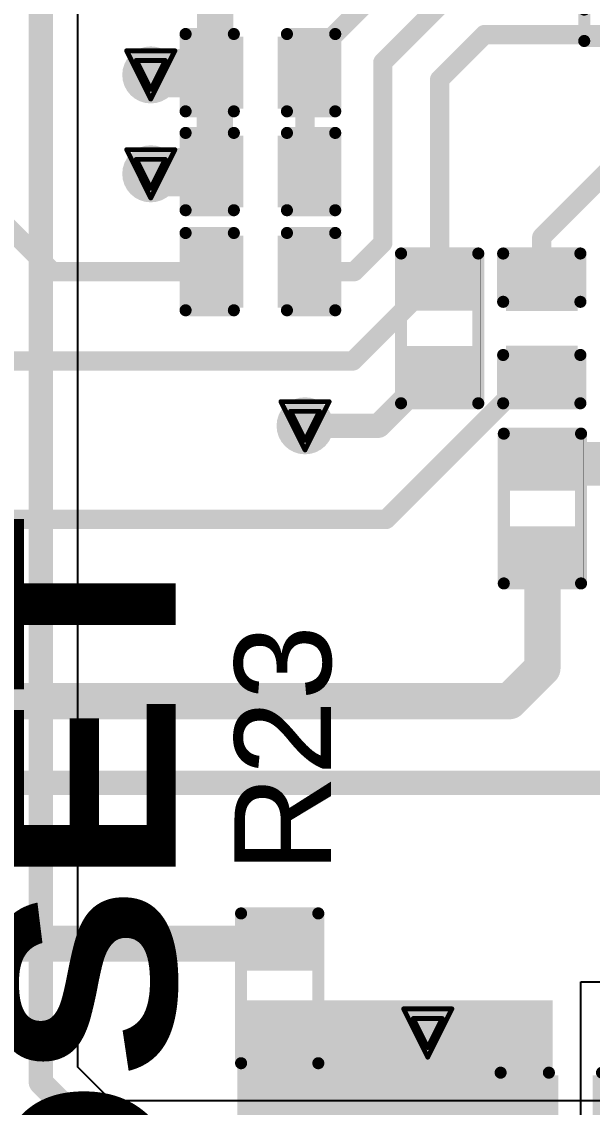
# Model space of a CAD drawing. Header units: inches. Extents: x -1 to 208, y -10 to 150.
# Drawn here: x 6.61 to 12.61, y 36.47 to 47.88 of the extents above; entities that cross this region are included whole.
import ezdxf

# ---------------------------------------------------------------- set-up
doc = ezdxf.new("R2010")
doc.units = ezdxf.units.IN
for name, color, linetype in [('Bottom Layer', 5, 'Continuous'), ('Drill Drawing', 1, 'Continuous'), ('Top Layer', 1, 'Continuous'), ('Top Overlay', 2, 'Continuous'), ('Top Paste', 8, 'Continuous'), ('Top Solder', 216, 'Continuous'), ('Via Holes', 16, 'Continuous')]:
    doc.layers.add(name, color=color, linetype=linetype)
doc.styles.add('Arial', font='', dxfattribs={"height": 0.2})
doc.styles.add('Arial Black_Bold', font='', dxfattribs={"height": 0.2})
doc.styles.get('Arial').set_extended_font_data('Arial')
doc.styles.get('Arial Black_Bold').set_extended_font_data('Arial Black', bold=True)

# ---------------------------------------------------------------- blocks, each defined once
blk = doc.blocks.new('QFN_28_EP_4_4__7')
at = {"layer": 'Top Layer'}
for points in [[(-1.24000006, 2.26550093), (-1.24000006, 1.60050099), (-1.45999962, 1.60050099), (-1.45999962, 2.26550093)], [(-0.79000096, 2.26550093), (-0.79000096, 1.60050099), (-1.01000052, 1.60050099), (-1.01000052, 2.26550093)], [(-0.33999932, 2.26550093), (-0.33999932, 1.60050099), (-0.55999888, 1.60050099), (-0.55999888, 2.26550093)], [(0.10999978, 2.26550093), (0.10999978, 1.60050099), (-0.10999978, 1.60050099), (-0.10999978, 2.26550093)], [(0.55999888, 2.26550093), (0.55999888, 1.60050099), (0.33999932, 1.60050099), (0.33999932, 2.26550093)], [(1.01000052, 2.26550093), (1.01000052, 1.60050099), (0.79000096, 1.60050099), (0.79000096, 2.26550093)], [(1.45999962, 2.26550093), (1.45999962, 1.60050099), (1.24000006, 1.60050099), (1.24000006, 2.26550093)], [(-2.26549839, 1.45999962), (-1.60049845, 1.45999962), (-1.60049845, 1.24000006), (-2.26549839, 1.24000006)], [(1.60050099, 1.45999962), (2.26550093, 1.45999962), (2.26550093, 1.24000006), (1.60050099, 1.24000006)], [(-1.20000014, -1.20000014), (-1.20000014, 1.20000014), (1.20000014, 1.20000014), (1.20000014, -1.20000014)], [(-2.26549839, 1.01000052), (-1.60049845, 1.01000052), (-1.60049845, 0.79000096), (-2.26549839, 0.79000096)], [(1.60050099, 1.01000052), (2.26550093, 1.01000052), (2.26550093, 0.79000096), (1.60050099, 0.79000096)], [(-2.26549839, 0.55999888), (-1.60049845, 0.55999888), (-1.60049845, 0.33999932), (-2.26549839, 0.33999932)], [(1.60050099, 0.55999888), (2.26550093, 0.55999888), (2.26550093, 0.33999932), (1.60050099, 0.33999932)], [(-2.26549839, 0.10999978), (-1.60049845, 0.10999978), (-1.60049845, -0.10999978), (-2.26549839, -0.10999978)], [(1.60050099, 0.10999978), (2.26550093, 0.10999978), (2.26550093, -0.10999978), (1.60050099, -0.10999978)], [(-2.26549839, -0.33999932), (-1.60049845, -0.33999932), (-1.60049845, -0.55999888), (-2.26549839, -0.55999888)], [(1.60050099, -0.33999932), (2.26550093, -0.33999932), (2.26550093, -0.55999888), (1.60050099, -0.55999888)], [(-2.26549839, -0.79000096), (-1.60049845, -0.79000096), (-1.60049845, -1.01000052), (-2.26549839, -1.01000052)], [(1.60050099, -0.79000096), (2.26550093, -0.79000096), (2.26550093, -1.01000052), (1.60050099, -1.01000052)], [(-2.26549839, -1.24000006), (-1.60049845, -1.24000006), (-1.60049845, -1.45999962), (-2.26549839, -1.45999962)], [(1.60050099, -1.24000006), (2.26550093, -1.24000006), (2.26550093, -1.45999962), (1.60050099, -1.45999962)], [(-1.45999962, -2.26550093), (-1.45999962, -1.60050099), (-1.24000006, -1.60050099), (-1.24000006, -2.26550093)], [(-1.01000052, -2.26550093), (-1.01000052, -1.60050099), (-0.79000096, -1.60050099), (-0.79000096, -2.26550093)], [(-0.55999888, -2.26550093), (-0.55999888, -1.60050099), (-0.33999932, -1.60050099), (-0.33999932, -2.26550093)], [(-0.10999978, -2.26550093), (-0.10999978, -1.60050099), (0.10999978, -1.60050099), (0.10999978, -2.26550093)], [(0.33999932, -2.26550093), (0.33999932, -1.60050099), (0.55999888, -1.60050099), (0.55999888, -2.26550093)], [(0.79000096, -2.26550093), (0.79000096, -1.60050099), (1.01000052, -1.60050099), (1.01000052, -2.26550093)], [(1.24000006, -2.26550093), (1.24000006, -1.60050099), (1.45999962, -1.60050099), (1.45999962, -2.26550093)]]:
    blk.add_hatch(color=1, dxfattribs=at).paths.add_polyline_path(points)
at = {"layer": 'Top Paste'}
for points in [[(-1.24000006, 2.26550093), (-1.24000006, 1.60050099), (-1.45999962, 1.60050099), (-1.45999962, 2.26550093)], [(-0.79000096, 2.26550093), (-0.79000096, 1.60050099), (-1.01000052, 1.60050099), (-1.01000052, 2.26550093)], [(-0.33999932, 2.26550093), (-0.33999932, 1.60050099), (-0.55999888, 1.60050099), (-0.55999888, 2.26550093)], [(0.10999978, 2.26550093), (0.10999978, 1.60050099), (-0.10999978, 1.60050099), (-0.10999978, 2.26550093)], [(0.55999888, 2.26550093), (0.55999888, 1.60050099), (0.33999932, 1.60050099), (0.33999932, 2.26550093)], [(1.01000052, 2.26550093), (1.01000052, 1.60050099), (0.79000096, 1.60050099), (0.79000096, 2.26550093)], [(1.45999962, 2.26550093), (1.45999962, 1.60050099), (1.24000006, 1.60050099), (1.24000006, 2.26550093)], [(-2.26549839, 1.45999962), (-1.60049845, 1.45999962), (-1.60049845, 1.24000006), (-2.26549839, 1.24000006)], [(1.60050099, 1.45999962), (2.26550093, 1.45999962), (2.26550093, 1.24000006), (1.60050099, 1.24000006)], [(-1.20000014, -1.20000014), (-1.20000014, 1.20000014), (1.20000014, 1.20000014), (1.20000014, -1.20000014)], [(-2.26549839, 1.01000052), (-1.60049845, 1.01000052), (-1.60049845, 0.79000096), (-2.26549839, 0.79000096)], [(1.60050099, 1.01000052), (2.26550093, 1.01000052), (2.26550093, 0.79000096), (1.60050099, 0.79000096)], [(-2.26549839, 0.55999888), (-1.60049845, 0.55999888), (-1.60049845, 0.33999932), (-2.26549839, 0.33999932)], [(1.60050099, 0.55999888), (2.26550093, 0.55999888), (2.26550093, 0.33999932), (1.60050099, 0.33999932)], [(-2.26549839, 0.10999978), (-1.60049845, 0.10999978), (-1.60049845, -0.10999978), (-2.26549839, -0.10999978)], [(1.60050099, 0.10999978), (2.26550093, 0.10999978), (2.26550093, -0.10999978), (1.60050099, -0.10999978)], [(-2.26549839, -0.33999932), (-1.60049845, -0.33999932), (-1.60049845, -0.55999888), (-2.26549839, -0.55999888)], [(1.60050099, -0.33999932), (2.26550093, -0.33999932), (2.26550093, -0.55999888), (1.60050099, -0.55999888)], [(-2.26549839, -0.79000096), (-1.60049845, -0.79000096), (-1.60049845, -1.01000052), (-2.26549839, -1.01000052)], [(1.60050099, -0.79000096), (2.26550093, -0.79000096), (2.26550093, -1.01000052), (1.60050099, -1.01000052)], [(-2.26549839, -1.24000006), (-1.60049845, -1.24000006), (-1.60049845, -1.45999962), (-2.26549839, -1.45999962)], [(1.60050099, -1.24000006), (2.26550093, -1.24000006), (2.26550093, -1.45999962), (1.60050099, -1.45999962)], [(-1.45999962, -2.26550093), (-1.45999962, -1.60050099), (-1.24000006, -1.60050099), (-1.24000006, -2.26550093)], [(-1.01000052, -2.26550093), (-1.01000052, -1.60050099), (-0.79000096, -1.60050099), (-0.79000096, -2.26550093)], [(-0.55999888, -2.26550093), (-0.55999888, -1.60050099), (-0.33999932, -1.60050099), (-0.33999932, -2.26550093)], [(-0.10999978, -2.26550093), (-0.10999978, -1.60050099), (0.10999978, -1.60050099), (0.10999978, -2.26550093)], [(0.33999932, -2.26550093), (0.33999932, -1.60050099), (0.55999888, -1.60050099), (0.55999888, -2.26550093)], [(0.79000096, -2.26550093), (0.79000096, -1.60050099), (1.01000052, -1.60050099), (1.01000052, -2.26550093)], [(1.24000006, -2.26550093), (1.24000006, -1.60050099), (1.45999962, -1.60050099), (1.45999962, -2.26550093)]]:
    blk.add_hatch(color=8, dxfattribs=at).paths.add_polyline_path(points)
at = {"layer": 'Top Solder'}
for points in [[(-1.13840006, 2.36710093), (-1.13840006, 1.49890099), (-1.56159962, 1.49890099), (-1.56159962, 2.36710093)], [(-0.68840096, 2.36710093), (-0.68840096, 1.49890099), (-1.11160052, 1.49890099), (-1.11160052, 2.36710093)], [(-0.23839932, 2.36710093), (-0.2383993199999999, 1.49890099), (-0.66159888, 1.49890099), (-0.66159888, 2.36710093)], [(0.2115997799999999, 2.36710093), (0.21159978, 1.49890099), (-0.2115997799999999, 1.49890099), (-0.21159978, 2.36710093)], [(0.66159888, 2.36710093), (0.66159888, 1.49890099), (0.23839932, 1.49890099), (0.2383993199999999, 2.36710093)], [(1.11160052, 2.36710093), (1.11160052, 1.49890099), (0.68840096, 1.49890099), (0.68840096, 2.36710093)], [(1.56159962, 2.36710093), (1.56159962, 1.49890099), (1.13840006, 1.49890099), (1.13840006, 2.36710093)], [(-2.36709839, 1.56159962), (-1.49889845, 1.56159962), (-1.49889845, 1.13840006), (-2.36709839, 1.13840006)], [(1.49890099, 1.56159962), (2.36710093, 1.56159962), (2.36710093, 1.13840006), (1.49890099, 1.13840006)], [(-1.30160014, -1.30160014), (-1.30160014, 1.30160014), (1.30160014, 1.30160014), (1.30160014, -1.30160014)], [(-2.36709839, 1.11160052), (-1.49889845, 1.11160052), (-1.49889845, 0.68840096), (-2.36709839, 0.68840096)], [(1.49890099, 1.11160052), (2.36710093, 1.11160052), (2.36710093, 0.68840096), (1.49890099, 0.68840096)], [(-2.36709839, 0.66159888), (-1.49889845, 0.66159888), (-1.49889845, 0.23839932), (-2.36709839, 0.23839932)], [(1.49890099, 0.66159888), (2.36710093, 0.66159888), (2.36710093, 0.23839932), (1.49890099, 0.23839932)], [(-2.36709839, 0.21159978), (-1.49889845, 0.21159978), (-1.49889845, -0.21159978), (-2.36709839, -0.21159978)], [(1.49890099, 0.21159978), (2.36710093, 0.21159978), (2.36710093, -0.21159978), (1.49890099, -0.21159978)], [(-2.36709839, -0.23839932), (-1.49889845, -0.23839932), (-1.49889845, -0.66159888), (-2.36709839, -0.66159888)], [(1.49890099, -0.23839932), (2.36710093, -0.23839932), (2.36710093, -0.66159888), (1.49890099, -0.66159888)], [(-2.36709839, -0.68840096), (-1.49889845, -0.68840096), (-1.49889845, -1.11160052), (-2.36709839, -1.11160052)], [(1.49890099, -0.68840096), (2.36710093, -0.68840096), (2.36710093, -1.11160052), (1.49890099, -1.11160052)], [(-2.36709839, -1.13840006), (-1.49889845, -1.13840006), (-1.49889845, -1.56159962), (-2.36709839, -1.56159962)], [(1.49890099, -1.13840006), (2.36710093, -1.13840006), (2.36710093, -1.56159962), (1.49890099, -1.56159962)], [(-1.56159962, -2.36710093), (-1.56159962, -1.49890099), (-1.13840006, -1.49890099), (-1.13840006, -2.36710093)], [(-1.11160052, -2.36710093), (-1.11160052, -1.49890099), (-0.68840096, -1.49890099), (-0.68840096, -2.36710093)], [(-0.66159888, -2.36710093), (-0.66159888, -1.49890099), (-0.2383993199999999, -1.49890099), (-0.23839932, -2.36710093)], [(-0.21159978, -2.36710093), (-0.2115997799999999, -1.49890099), (0.21159978, -1.49890099), (0.2115997799999999, -2.36710093)], [(0.2383993199999999, -2.36710093), (0.23839932, -1.49890099), (0.66159888, -1.49890099), (0.66159888, -2.36710093)], [(0.68840096, -2.36710093), (0.68840096, -1.49890099), (1.11160052, -1.49890099), (1.11160052, -2.36710093)], [(1.13840006, -2.36710093), (1.13840006, -1.49890099), (1.56159962, -1.49890099), (1.56159962, -2.36710093)]]:
    blk.add_hatch(color=216, dxfattribs=at).paths.add_polyline_path(points)
at = {"layer": 'Top Overlay', "const_width": 0.127}
for points in [[(-2.00000108, 2.00000108), (-2.00000108, 1.66980108)], [(-1.66980108, 2.00000108), (-2.00000108, 2.00000108)], [(2.00000108, 2.00000108), (1.66980108, 2.00000108)], [(2.00000108, 2.00000108), (2.00000108, 1.66980108)], [(-2.5146, 1.4478), (-2.5146, 1.2954)], [(-2.4384, 1.3716), (-2.5146, 1.4478)], [(-2.4384, 1.3716), (-2.5146, 1.2954)], [(-2.00000108, -1.66980108), (-2.00000108, -2.00000108)], [(2.00000108, -1.66980108), (2.00000108, -2.00000108)], [(-1.66980108, -2.00000108), (-2.00000108, -2.00000108)], [(2.00000108, -2.00000108), (1.66980108, -2.00000108)]]:
    blk.add_lwpolyline(points, dxfattribs=at)
at = {"layer": 'Top Overlay', "const_width": 0.0635}
for points in [[(-2.03175108, 2.00000108, 1), (-1.96825108, 2.00000108, 1)], [(-2.03175108, 2.00000108, 1), (-1.96825108, 2.00000108, 1)], [(-1.70155108, 2.00000108, 1), (-1.63805108, 2.00000108, 1)], [(1.63805108, 2.00000108, 1), (1.70155108, 2.00000108, 1)], [(1.96825108, 2.00000108, 1), (2.03175108, 2.00000108, 1)], [(1.96825108, 2.00000108, 1), (2.03175108, 2.00000108, 1)], [(-2.03175108, 1.66980108, 1), (-1.96825108, 1.66980108, 1)], [(1.96825108, 1.66980108, 1), (2.03175108, 1.66980108, 1)], [(-2.54635, 1.4478, 1), (-2.48285, 1.4478, 1)], [(-2.54635, 1.4478, 1), (-2.48285, 1.4478, 1)], [(-2.47015, 1.3716, 1), (-2.40665, 1.3716, 1)], [(-2.47015, 1.3716, 1), (-2.40665, 1.3716, 1)], [(-2.54635, 1.2954, 1), (-2.48285, 1.2954, 1)], [(-2.54635, 1.2954, 1), (-2.48285, 1.2954, 1)], [(-2.03175108, -1.66980108, 1), (-1.96825108, -1.66980108, 1)], [(1.96825108, -1.66980108, 1), (2.03175108, -1.66980108, 1)], [(-2.03175108, -2.00000108, 1), (-1.96825108, -2.00000108, 1)], [(-2.03175108, -2.00000108, 1), (-1.96825108, -2.00000108, 1)], [(-1.70155108, -2.00000108, 1), (-1.63805108, -2.00000108, 1)], [(1.63805108, -2.00000108, 1), (1.70155108, -2.00000108, 1)], [(1.96825108, -2.00000108, 1), (2.03175108, -2.00000108, 1)], [(1.96825108, -2.00000108, 1), (2.03175108, -2.00000108, 1)]]:
    blk.add_lwpolyline(points, format="xyb", close=True, dxfattribs=at)
blk = doc.blocks.new('R___0402_26')
at = {"layer": 'Top Layer'}
for points in [[(-0.6985, -0.3175), (-0.6985, 0.3175), (-0.2412999999999999, 0.3175), (-0.2413, -0.3175)], [(0.2412999999999999, -0.3175), (0.2413, 0.3175), (0.6985, 0.3175), (0.6985, -0.3175)]]:
    blk.add_hatch(color=1, dxfattribs=at).paths.add_polyline_path(points)
at = {"layer": 'Top Paste'}
for points in [[(-0.6985, -0.3175), (-0.6985, 0.3175), (-0.2412999999999999, 0.3175), (-0.2413, -0.3175)], [(0.2412999999999999, -0.3175), (0.2413, 0.3175), (0.6985, 0.3175), (0.6985, -0.3175)]]:
    blk.add_hatch(color=8, dxfattribs=at).paths.add_polyline_path(points)
at = {"layer": 'Top Solder'}
for points in [[(-0.75350116, -0.37250116), (-0.75350116, 0.37250116), (-0.1862988399999999, 0.37250116), (-0.18629884, -0.37250116)], [(0.1862988399999999, -0.37250116), (0.18629884, 0.37250116), (0.75350116, 0.37250116), (0.75350116, -0.37250116)]]:
    blk.add_hatch(color=216, dxfattribs=at).paths.add_polyline_path(points)
at = {"layer": 'Top Overlay'}
for points, const_width in [([(-0.7874, 0.4064), (0.7874, 0.4064)], 0.127), ([(-0.7874, 0.4064), (-0.7874, -0.4064)], 0.127), ([(0.7874, 0.4064), (0.7874, -0.4064)], 0.127), ([(-0.7874, -0.4064), (0.7874, -0.4064)], 0.127), ([(-0.8128, -0.4318), (0.8128, -0.4318)], 0.0032258)]:
    blk.add_lwpolyline(points, dxfattribs=dict(at, const_width=const_width))
for points, const_width in [([(-0.8191499999999999, 0.4064, 1), (-0.7556499999999999, 0.4064, 1)], 0.0635), ([(-0.8191499999999999, 0.4064, 1), (-0.7556499999999999, 0.4064, 1)], 0.0635), ([(0.7556499999999999, 0.4064, 1), (0.8191499999999999, 0.4064, 1)], 0.0635), ([(0.7556499999999999, 0.4064, 1), (0.8191499999999999, 0.4064, 1)], 0.0635), ([(-0.8191499999999999, -0.4064, 1), (-0.7556499999999999, -0.4064, 1)], 0.0635), ([(-0.8191499999999999, -0.4064, 1), (-0.7556499999999999, -0.4064, 1)], 0.0635), ([(-0.81360518, -0.4318, 1), (-0.8119948199999999, -0.4318, 1)], 0.0016129), ([(0.7556499999999999, -0.4064, 1), (0.8191499999999999, -0.4064, 1)], 0.0635), ([(0.7556499999999999, -0.4064, 1), (0.8191499999999999, -0.4064, 1)], 0.0635), ([(0.8119948199999999, -0.4318, 1), (0.81360518, -0.4318, 1)], 0.0016129)]:
    blk.add_lwpolyline(points, format="xyb", close=True, dxfattribs=dict(at, const_width=const_width))
blk = doc.blocks.new('R___0402_48')
at = {"layer": 'Top Layer'}
for points in [[(-0.6985, -0.3175), (-0.6985, 0.3175), (-0.2412999999999999, 0.3175), (-0.2413, -0.3175)], [(0.2412999999999999, -0.3175), (0.2413, 0.3175), (0.6985, 0.3175), (0.6985, -0.3175)]]:
    blk.add_hatch(color=1, dxfattribs=at).paths.add_polyline_path(points)
at = {"layer": 'Top Paste'}
for points in [[(-0.6985, -0.3175), (-0.6985, 0.3175), (-0.2412999999999999, 0.3175), (-0.2413, -0.3175)], [(0.2412999999999999, -0.3175), (0.2413, 0.3175), (0.6985, 0.3175), (0.6985, -0.3175)]]:
    blk.add_hatch(color=8, dxfattribs=at).paths.add_polyline_path(points)
at = {"layer": 'Top Solder'}
for points in [[(-0.75350116, -0.37250116), (-0.75350116, 0.37250116), (-0.1862988399999999, 0.37250116), (-0.18629884, -0.37250116)], [(0.1862988399999999, -0.37250116), (0.18629884, 0.37250116), (0.75350116, 0.37250116), (0.75350116, -0.37250116)]]:
    blk.add_hatch(color=216, dxfattribs=at).paths.add_polyline_path(points)
at = {"layer": 'Top Overlay'}
for points, const_width in [([(-0.7874, 0.4064), (-0.7874, -0.4064)], 0.127), ([(-0.7874, 0.4064), (0.7874, 0.4064)], 0.127), ([(0.7874, 0.4064), (0.7874, -0.4064)], 0.127), ([(-0.7874, -0.4064), (0.7874, -0.4064)], 0.127), ([(-0.8128, -0.4318), (0.8128, -0.4318)], 0.0032258)]:
    blk.add_lwpolyline(points, dxfattribs=dict(at, const_width=const_width))
for points, const_width in [([(-0.8191499999999999, 0.4064, 1), (-0.7556499999999999, 0.4064, 1)], 0.0635), ([(-0.8191499999999999, 0.4064, 1), (-0.7556499999999999, 0.4064, 1)], 0.0635), ([(0.7556499999999999, 0.4064, 1), (0.8191499999999999, 0.4064, 1)], 0.0635), ([(0.7556499999999999, 0.4064, 1), (0.8191499999999999, 0.4064, 1)], 0.0635), ([(-0.8191499999999999, -0.4064, 1), (-0.7556499999999999, -0.4064, 1)], 0.0635), ([(-0.8191499999999999, -0.4064, 1), (-0.7556499999999999, -0.4064, 1)], 0.0635), ([(-0.81360518, -0.4318, 1), (-0.8119948199999999, -0.4318, 1)], 0.0016129), ([(0.7556499999999999, -0.4064, 1), (0.8191499999999999, -0.4064, 1)], 0.0635), ([(0.7556499999999999, -0.4064, 1), (0.8191499999999999, -0.4064, 1)], 0.0635), ([(0.8119948199999999, -0.4318, 1), (0.81360518, -0.4318, 1)], 0.0016129)]:
    blk.add_lwpolyline(points, format="xyb", close=True, dxfattribs=dict(at, const_width=const_width))
blk = doc.blocks.new('R___0402_55')
at = {"layer": 'Top Layer'}
for points in [[(-0.6985, -0.3175), (-0.6985, 0.3174999999999999), (-0.2413000000000001, 0.3175), (-0.2412999999999999, -0.3174999999999999)], [(0.2413000000000001, -0.3175), (0.2412999999999999, 0.3174999999999999), (0.6985, 0.3175), (0.6985, -0.3174999999999999)]]:
    blk.add_hatch(color=1, dxfattribs=at).paths.add_polyline_path(points)
at = {"layer": 'Top Paste'}
for points in [[(-0.6985, -0.3175), (-0.6985, 0.3174999999999999), (-0.2413000000000001, 0.3175), (-0.2412999999999999, -0.3174999999999999)], [(0.2413000000000001, -0.3175), (0.2412999999999999, 0.3174999999999999), (0.6985, 0.3175), (0.6985, -0.3174999999999999)]]:
    blk.add_hatch(color=8, dxfattribs=at).paths.add_polyline_path(points)
at = {"layer": 'Top Solder'}
for points in [[(-0.75350116, -0.3725011600000001), (-0.75350116, 0.3725011599999999), (-0.18629884, 0.3725011600000001), (-0.1862988399999999, -0.3725011599999999)], [(0.18629884, -0.3725011600000001), (0.1862988399999999, 0.3725011599999999), (0.75350116, 0.3725011600000001), (0.75350116, -0.3725011599999999)]]:
    blk.add_hatch(color=216, dxfattribs=at).paths.add_polyline_path(points)
at = {"layer": 'Top Overlay'}
for points, const_width in [([(0.7874, 0.4064), (-0.7874, 0.4064)], 0.127), ([(-0.7874, -0.4064), (-0.7874, 0.4064)], 0.127), ([(0.7874, -0.4064), (0.7874, 0.4064)], 0.127), ([(0.7874, -0.4064), (-0.7874, -0.4064)], 0.127), ([(0.8128, -0.4318), (-0.8128, -0.4318)], 0.0032258)]:
    blk.add_lwpolyline(points, dxfattribs=dict(at, const_width=const_width))
for points, const_width in [([(-0.8191499999999999, 0.4064, 1), (-0.7556499999999999, 0.4064, 1)], 0.0635), ([(-0.8191499999999999, 0.4064, 1), (-0.7556499999999999, 0.4064, 1)], 0.0635), ([(0.7556499999999999, 0.4064, 1), (0.8191499999999999, 0.4064, 1)], 0.0635), ([(0.7556499999999999, 0.4064, 1), (0.8191499999999999, 0.4064, 1)], 0.0635), ([(-0.8191499999999999, -0.4064, 1), (-0.7556499999999999, -0.4064, 1)], 0.0635), ([(-0.8191499999999999, -0.4064, 1), (-0.7556499999999999, -0.4064, 1)], 0.0635), ([(-0.81360518, -0.4318, 1), (-0.8119948199999999, -0.4318, 1)], 0.0016129), ([(0.7556499999999999, -0.4064, 1), (0.8191499999999999, -0.4064, 1)], 0.0635), ([(0.7556499999999999, -0.4064, 1), (0.8191499999999999, -0.4064, 1)], 0.0635), ([(0.8119948199999999, -0.4318, 1), (0.81360518, -0.4318, 1)], 0.0016129)]:
    blk.add_lwpolyline(points, format="xyb", close=True, dxfattribs=dict(at, const_width=const_width))
blk = doc.blocks.new('C___0402_113')
at = {"layer": 'Top Layer'}
for points in [[(-0.6985, -0.3175), (-0.6985, 0.3175), (-0.2412999999999999, 0.3175), (-0.2413, -0.3175)], [(0.2412999999999999, -0.3175), (0.2413, 0.3175), (0.6985, 0.3175), (0.6985, -0.3175)]]:
    blk.add_hatch(color=1, dxfattribs=at).paths.add_polyline_path(points)
at = {"layer": 'Top Paste'}
for points in [[(-0.6985, -0.3175), (-0.6985, 0.3175), (-0.2412999999999999, 0.3175), (-0.2413, -0.3175)], [(0.2412999999999999, -0.3175), (0.2413, 0.3175), (0.6985, 0.3175), (0.6985, -0.3175)]]:
    blk.add_hatch(color=8, dxfattribs=at).paths.add_polyline_path(points)
at = {"layer": 'Top Solder'}
for points in [[(-0.7584998799999999, -0.37749988), (-0.7584998799999999, 0.37749988), (-0.18130012, 0.37749988), (-0.18130012, -0.37749988)], [(0.18130012, -0.37749988), (0.18130012, 0.37749988), (0.7584998799999999, 0.37749988), (0.7584998799999999, -0.37749988)]]:
    blk.add_hatch(color=216, dxfattribs=at).paths.add_polyline_path(points)
at = {"layer": 'Top Overlay', "const_width": 0.127}
for points in [[(-0.78740254, 0.40640254), (-0.2794, 0.40640254)], [(-0.78740254, 0.40640254), (-0.7874, -0.4064)], [(0.2794, 0.40640254), (0.78740254, 0.40640254)], [(0.7874, -0.4064), (0.78740254, 0.40640254)], [(-0.7874, -0.4064), (-0.2794, -0.4064)], [(0.2794, -0.4064), (0.7874, -0.4064)]]:
    blk.add_lwpolyline(points, dxfattribs=at)
at = {"layer": 'Top Overlay', "const_width": 0.0635}
for points in [[(-0.8191525399999998, 0.40640254, 1), (-0.75565254, 0.40640254, 1)], [(-0.8191525399999998, 0.40640254, 1), (-0.75565254, 0.40640254, 1)], [(-0.31115, 0.40640254, 1), (-0.24765, 0.40640254, 1)], [(0.24765, 0.40640254, 1), (0.31115, 0.40640254, 1)], [(0.75565254, 0.40640254, 1), (0.8191525399999998, 0.40640254, 1)], [(0.75565254, 0.40640254, 1), (0.8191525399999998, 0.40640254, 1)], [(-0.8191499999999999, -0.4064, 1), (-0.7556499999999999, -0.4064, 1)], [(-0.8191499999999999, -0.4064, 1), (-0.7556499999999999, -0.4064, 1)], [(-0.31115, -0.4064, 1), (-0.24765, -0.4064, 1)], [(0.24765, -0.4064, 1), (0.31115, -0.4064, 1)], [(0.7556499999999999, -0.4064, 1), (0.8191499999999999, -0.4064, 1)], [(0.7556499999999999, -0.4064, 1), (0.8191499999999999, -0.4064, 1)]]:
    blk.add_lwpolyline(points, format="xyb", close=True, dxfattribs=at)
blk = doc.blocks.new('C___0402_114')
at = {"layer": 'Top Layer'}
for points in [[(-0.6985, -0.3175), (-0.6985, 0.3175), (-0.2412999999999999, 0.3175), (-0.2413, -0.3175)], [(0.2412999999999999, -0.3175), (0.2413, 0.3175), (0.6985, 0.3175), (0.6985, -0.3175)]]:
    blk.add_hatch(color=1, dxfattribs=at).paths.add_polyline_path(points)
at = {"layer": 'Top Paste'}
for points in [[(-0.6985, -0.3175), (-0.6985, 0.3175), (-0.2412999999999999, 0.3175), (-0.2413, -0.3175)], [(0.2412999999999999, -0.3175), (0.2413, 0.3175), (0.6985, 0.3175), (0.6985, -0.3175)]]:
    blk.add_hatch(color=8, dxfattribs=at).paths.add_polyline_path(points)
at = {"layer": 'Top Solder'}
for points in [[(-0.7584998799999999, -0.37749988), (-0.7584998799999999, 0.37749988), (-0.18130012, 0.37749988), (-0.18130012, -0.37749988)], [(0.18130012, -0.37749988), (0.18130012, 0.37749988), (0.7584998799999999, 0.37749988), (0.7584998799999999, -0.37749988)]]:
    blk.add_hatch(color=216, dxfattribs=at).paths.add_polyline_path(points)
at = {"layer": 'Top Overlay', "const_width": 0.127}
for points in [[(-0.7874, 0.4064), (-0.2794, 0.4064)], [(-0.7874, -0.4064), (-0.7874, 0.4064)], [(0.2794, 0.4064), (0.7874, 0.4064)], [(0.7874, -0.4064), (0.7874, 0.4064)], [(-0.7874, -0.4064), (-0.2794, -0.4064)], [(0.2794, -0.4064), (0.7874, -0.4064)]]:
    blk.add_lwpolyline(points, dxfattribs=at)
at = {"layer": 'Top Overlay', "const_width": 0.0635}
for points in [[(-0.8191499999999999, 0.4064, 1), (-0.7556499999999999, 0.4064, 1)], [(-0.8191499999999999, 0.4064, 1), (-0.7556499999999999, 0.4064, 1)], [(-0.31115, 0.4064, 1), (-0.24765, 0.4064, 1)], [(0.24765, 0.4064, 1), (0.31115, 0.4064, 1)], [(0.7556499999999999, 0.4064, 1), (0.8191499999999999, 0.4064, 1)], [(0.7556499999999999, 0.4064, 1), (0.8191499999999999, 0.4064, 1)], [(-0.8191499999999999, -0.4064, 1), (-0.7556499999999999, -0.4064, 1)], [(-0.8191499999999999, -0.4064, 1), (-0.7556499999999999, -0.4064, 1)], [(-0.31115, -0.4064, 1), (-0.24765, -0.4064, 1)], [(0.24765, -0.4064, 1), (0.31115, -0.4064, 1)], [(0.7556499999999999, -0.4064, 1), (0.8191499999999999, -0.4064, 1)], [(0.7556499999999999, -0.4064, 1), (0.8191499999999999, -0.4064, 1)]]:
    blk.add_lwpolyline(points, format="xyb", close=True, dxfattribs=at)
blk = doc.blocks.new('C___0402_156')
at = {"layer": 'Top Layer'}
for points in [[(-0.6985, -0.3175), (-0.6985, 0.3175), (-0.2412999999999999, 0.3175), (-0.2413, -0.3175)], [(0.2412999999999999, -0.3175), (0.2413, 0.3175), (0.6985, 0.3175), (0.6985, -0.3175)]]:
    blk.add_hatch(color=1, dxfattribs=at).paths.add_polyline_path(points)
at = {"layer": 'Top Paste'}
for points in [[(-0.6985, -0.3175), (-0.6985, 0.3175), (-0.2412999999999999, 0.3175), (-0.2413, -0.3175)], [(0.2412999999999999, -0.3175), (0.2413, 0.3175), (0.6985, 0.3175), (0.6985, -0.3175)]]:
    blk.add_hatch(color=8, dxfattribs=at).paths.add_polyline_path(points)
at = {"layer": 'Top Solder'}
for points in [[(-0.7584998799999999, -0.37749988), (-0.7584998799999999, 0.37749988), (-0.18130012, 0.37749988), (-0.18130012, -0.37749988)], [(0.18130012, -0.37749988), (0.18130012, 0.37749988), (0.7584998799999999, 0.37749988), (0.7584998799999999, -0.37749988)]]:
    blk.add_hatch(color=216, dxfattribs=at).paths.add_polyline_path(points)
at = {"layer": 'Top Overlay', "const_width": 0.127}
for points in [[(-0.7874, 0.4064), (-0.2794, 0.4064)], [(-0.7874, -0.4064), (-0.7874, 0.4064)], [(0.2794, 0.4064), (0.7874, 0.4064)], [(0.7874, -0.4064), (0.7874, 0.4064)], [(-0.7874, -0.4064), (-0.2794, -0.4064)], [(0.2794, -0.4064), (0.7874, -0.4064)]]:
    blk.add_lwpolyline(points, dxfattribs=at)
at = {"layer": 'Top Overlay', "const_width": 0.0635}
for points in [[(-0.8191499999999999, 0.4064, 1), (-0.7556499999999999, 0.4064, 1)], [(-0.8191499999999999, 0.4064, 1), (-0.7556499999999999, 0.4064, 1)], [(-0.31115, 0.4064, 1), (-0.24765, 0.4064, 1)], [(0.24765, 0.4064, 1), (0.31115, 0.4064, 1)], [(0.7556499999999999, 0.4064, 1), (0.8191499999999999, 0.4064, 1)], [(0.7556499999999999, 0.4064, 1), (0.8191499999999999, 0.4064, 1)], [(-0.8191499999999999, -0.4064, 1), (-0.7556499999999999, -0.4064, 1)], [(-0.8191499999999999, -0.4064, 1), (-0.7556499999999999, -0.4064, 1)], [(-0.31115, -0.4064, 1), (-0.24765, -0.4064, 1)], [(0.24765, -0.4064, 1), (0.31115, -0.4064, 1)], [(0.7556499999999999, -0.4064, 1), (0.8191499999999999, -0.4064, 1)], [(0.7556499999999999, -0.4064, 1), (0.8191499999999999, -0.4064, 1)]]:
    blk.add_lwpolyline(points, format="xyb", close=True, dxfattribs=at)
blk = doc.blocks.new('C___0402_158')
at = {"layer": 'Top Layer'}
for points in [[(-0.6985, -0.3175), (-0.6985, 0.3175), (-0.2412999999999999, 0.3175), (-0.2413, -0.3175)], [(0.2412999999999999, -0.3175), (0.2413, 0.3175), (0.6985, 0.3175), (0.6985, -0.3175)]]:
    blk.add_hatch(color=1, dxfattribs=at).paths.add_polyline_path(points)
at = {"layer": 'Top Paste'}
for points in [[(-0.6985, -0.3175), (-0.6985, 0.3175), (-0.2412999999999999, 0.3175), (-0.2413, -0.3175)], [(0.2412999999999999, -0.3175), (0.2413, 0.3175), (0.6985, 0.3175), (0.6985, -0.3175)]]:
    blk.add_hatch(color=8, dxfattribs=at).paths.add_polyline_path(points)
at = {"layer": 'Top Solder'}
for points in [[(-0.7584998799999999, -0.37749988), (-0.7584998799999999, 0.37749988), (-0.18130012, 0.37749988), (-0.18130012, -0.37749988)], [(0.18130012, -0.37749988), (0.18130012, 0.37749988), (0.7584998799999999, 0.37749988), (0.7584998799999999, -0.37749988)]]:
    blk.add_hatch(color=216, dxfattribs=at).paths.add_polyline_path(points)
at = {"layer": 'Top Overlay', "const_width": 0.127}
for points in [[(-0.7874, 0.4064), (-0.2794, 0.4064)], [(-0.7874, 0.4064), (-0.7874, -0.4064)], [(0.2794, 0.4064), (0.7874, 0.4064)], [(0.7874, 0.4064), (0.7874, -0.4064)], [(-0.7874, -0.4064), (-0.2794, -0.4064)], [(0.2794, -0.4064), (0.7874, -0.4064)]]:
    blk.add_lwpolyline(points, dxfattribs=at)
at = {"layer": 'Top Overlay', "const_width": 0.0635}
for points in [[(-0.8191499999999999, 0.4064, 1), (-0.7556499999999999, 0.4064, 1)], [(-0.8191499999999999, 0.4064, 1), (-0.7556499999999999, 0.4064, 1)], [(-0.31115, 0.4064, 1), (-0.24765, 0.4064, 1)], [(0.24765, 0.4064, 1), (0.31115, 0.4064, 1)], [(0.7556499999999999, 0.4064, 1), (0.8191499999999999, 0.4064, 1)], [(0.7556499999999999, 0.4064, 1), (0.8191499999999999, 0.4064, 1)], [(-0.8191499999999999, -0.4064, 1), (-0.7556499999999999, -0.4064, 1)], [(-0.8191499999999999, -0.4064, 1), (-0.7556499999999999, -0.4064, 1)], [(-0.31115, -0.4064, 1), (-0.24765, -0.4064, 1)], [(0.24765, -0.4064, 1), (0.31115, -0.4064, 1)], [(0.7556499999999999, -0.4064, 1), (0.8191499999999999, -0.4064, 1)], [(0.7556499999999999, -0.4064, 1), (0.8191499999999999, -0.4064, 1)]]:
    blk.add_lwpolyline(points, format="xyb", close=True, dxfattribs=at)
blk = doc.blocks.new('C___0402_162')
at = {"layer": 'Top Layer'}
for points in [[(-0.6985, -0.3175), (-0.6985, 0.3175), (-0.2412999999999999, 0.3175), (-0.2413, -0.3175)], [(0.2412999999999999, -0.3175), (0.2413, 0.3175), (0.6985, 0.3175), (0.6985, -0.3175)]]:
    blk.add_hatch(color=1, dxfattribs=at).paths.add_polyline_path(points)
at = {"layer": 'Top Paste'}
for points in [[(-0.6985, -0.3175), (-0.6985, 0.3175), (-0.2412999999999999, 0.3175), (-0.2413, -0.3175)], [(0.2412999999999999, -0.3175), (0.2413, 0.3175), (0.6985, 0.3175), (0.6985, -0.3175)]]:
    blk.add_hatch(color=8, dxfattribs=at).paths.add_polyline_path(points)
at = {"layer": 'Top Solder'}
for points in [[(-0.7584998799999999, -0.37749988), (-0.7584998799999999, 0.37749988), (-0.18130012, 0.37749988), (-0.18130012, -0.37749988)], [(0.18130012, -0.37749988), (0.18130012, 0.37749988), (0.7584998799999999, 0.37749988), (0.7584998799999999, -0.37749988)]]:
    blk.add_hatch(color=216, dxfattribs=at).paths.add_polyline_path(points)
at = {"layer": 'Top Overlay', "const_width": 0.127}
for points in [[(-0.2794, 0.4064), (-0.7874, 0.4064)], [(-0.7874, 0.4064), (-0.7874, -0.4064)], [(0.7874, 0.4064), (0.2794, 0.4064)], [(0.7874, 0.4064), (0.7874, -0.4064)], [(-0.2794, -0.4064), (-0.7874, -0.4064)], [(0.7874, -0.4064), (0.2794, -0.4064)]]:
    blk.add_lwpolyline(points, dxfattribs=at)
at = {"layer": 'Top Overlay', "const_width": 0.0635}
for points in [[(-0.8191499999999999, 0.4064, 1), (-0.7556499999999999, 0.4064, 1)], [(-0.8191499999999999, 0.4064, 1), (-0.7556499999999999, 0.4064, 1)], [(-0.31115, 0.4064, 1), (-0.24765, 0.4064, 1)], [(0.24765, 0.4064, 1), (0.31115, 0.4064, 1)], [(0.7556499999999999, 0.4064, 1), (0.8191499999999999, 0.4064, 1)], [(0.7556499999999999, 0.4064, 1), (0.8191499999999999, 0.4064, 1)], [(-0.8191499999999999, -0.4064, 1), (-0.7556499999999999, -0.4064, 1)], [(-0.8191499999999999, -0.4064, 1), (-0.7556499999999999, -0.4064, 1)], [(-0.31115, -0.4064, 1), (-0.24765, -0.4064, 1)], [(0.24765, -0.4064, 1), (0.31115, -0.4064, 1)], [(0.7556499999999999, -0.4064, 1), (0.8191499999999999, -0.4064, 1)], [(0.7556499999999999, -0.4064, 1), (0.8191499999999999, -0.4064, 1)]]:
    blk.add_lwpolyline(points, format="xyb", close=True, dxfattribs=at)

msp = doc.modelspace()

# ---------------------------------------------------------------- hatches: boundary and pattern name
at = {"layer": 'Bottom Layer'}
h = msp.add_hatch(color=5, dxfattribs=at)
edge = h.paths.add_edge_path()
edge.add_arc((7.964665299999999, 47.32040319999999), 0.2999994, 0, 360)
h = msp.add_hatch(color=5, dxfattribs=at)
edge = h.paths.add_edge_path()
edge.add_arc((7.964665299999999, 46.28066436), 0.2999994, 0, 360)
h = msp.add_hatch(color=5, dxfattribs=at)
edge = h.paths.add_edge_path()
edge.add_arc((9.5885, 43.63132244), 0.2999994, 0, 360)
h = msp.add_hatch(color=5, dxfattribs=at)
edge = h.paths.add_edge_path()
edge.add_arc((10.8799249, 37.2474236), 0.2999994, 0, 360)
at = {"layer": 'Top Layer'}
h = msp.add_hatch(color=1, dxfattribs=at)
edge = h.paths.add_edge_path()
edge.add_arc((7.964665299999999, 47.32040319999999), 0.2999994, 0, 360)
h = msp.add_hatch(color=1, dxfattribs=at)
edge = h.paths.add_edge_path()
edge.add_arc((7.964665299999999, 46.28066436), 0.2999994, 0, 360)
h = msp.add_hatch(color=1, dxfattribs=at)
edge = h.paths.add_edge_path()
edge.add_arc((9.5885, 43.63132244), 0.2999994, 0, 360)
for points in [[(12.08664588, 43.00270545999999), (13.54288884, 43.00270545999999), (13.54288884, 43.45990545999999), (12.08664588, 43.45990545999999)], [(8.87714252, 37.59199745999999), (8.87714252, 33.93555569999999), (12.19280264, 33.93555569999999), (12.19280264, 37.59199745999999)], [(8.87713744, 34.330259), (9.779, 34.330259), (9.779, 37.4760236), (8.87713744, 37.4760236)]]:
    msp.add_hatch(color=1, dxfattribs=at).paths.add_polyline_path(points)
h = msp.add_hatch(color=1, dxfattribs=at)
edge = h.paths.add_edge_path()
edge.add_arc((10.8799249, 37.2474236), 0.2999994, 0, 360)
at = {"layer": 'Via Holes'}
h = msp.add_hatch(color=7, dxfattribs=at)
edge = h.paths.add_edge_path()
edge.add_arc((7.964665299999999, 47.32040319999999), 0.1499997, 0, 360)
h = msp.add_hatch(color=7, dxfattribs=at)
edge = h.paths.add_edge_path()
edge.add_arc((7.964665299999999, 46.28066436), 0.1499997, 0, 360)
h = msp.add_hatch(color=7, dxfattribs=at)
edge = h.paths.add_edge_path()
edge.add_arc((9.5885, 43.63132244), 0.1499997, 0, 360)
h = msp.add_hatch(color=7, dxfattribs=at)
edge = h.paths.add_edge_path()
edge.add_arc((10.8799249, 37.2474236), 0.1499997, 0, 360)

# ---------------------------------------------------------------- linework, layer by layer
at = {"layer": 'Bottom Layer'}
for p, q in [((7.19566506, 36.88893054), (7.19566506, 56.41166264)), ((7.551930539999999, 36.53266505999999), (7.19566506, 36.88893054)), ((14.9719919, 36.53266505999999), (7.551930539999999, 36.53266505999999))]:
    msp.add_line(p, q, dxfattribs=at)
at = {"layer": 'Bottom Layer', "const_width": 0.254}
for points in [[(6.8072, 36.72802408), (6.8072, 57.0590807)], [(6.8072, 36.72802408), (7.391024079999999, 36.1442)]]:
    msp.add_lwpolyline(points, dxfattribs=at)
at = {"layer": 'Bottom Layer', "const_width": 0.127}
msp.add_lwpolyline([(6.7437, 36.72802408, 1), (6.8707, 36.72802408, 1)], format="xyb", close=True, dxfattribs=at)
msp.add_lwpolyline([(6.7437, 36.72802408, 1), (6.8707, 36.72802408, 1)], format="xyb", close=True, dxfattribs=at)
at = {"layer": 'Drill Drawing', "const_width": 0.0508}
for points in [[(7.7106653, 47.5744032), (8.2186653, 47.5744032)], [(7.7106653, 47.5744032), (7.964665299999999, 47.0664032)], [(7.964665299999999, 47.0664032), (8.2186653, 47.5744032)], [(7.812265299999999, 47.47280319999999), (8.1170653, 47.47280319999999)], [(7.812265299999999, 47.47280319999999), (7.964665299999999, 47.16800319999999)], [(7.964665299999999, 47.16800319999999), (8.1170653, 47.47280319999999)], [(7.7106653, 46.53466436), (8.2186653, 46.53466436)], [(7.7106653, 46.53466436), (7.964665299999999, 46.02666436)], [(7.812265299999999, 46.43306436), (8.1170653, 46.43306436)], [(7.812265299999999, 46.43306436), (7.964665299999999, 46.12826436)], [(7.964665299999999, 46.02666436), (8.2186653, 46.53466436)], [(7.964665299999999, 46.12826436), (8.1170653, 46.43306436)], [(9.334499999999998, 43.88532244), (9.8425, 43.88532244)], [(9.334499999999998, 43.88532244), (9.5885, 43.37732244)], [(9.5885, 43.37732244), (9.8425, 43.88532244)], [(9.4361, 43.78372244), (9.7409, 43.78372244)], [(9.4361, 43.78372244), (9.5885, 43.47892244)], [(9.5885, 43.47892244), (9.7409, 43.78372244)], [(10.6259249, 37.5014236), (11.1339249, 37.5014236)], [(10.6259249, 37.5014236), (10.8799249, 36.9934236)], [(10.8799249, 36.9934236), (11.1339249, 37.5014236)], [(10.7275249, 37.3998236), (11.0323249, 37.3998236)], [(10.7275249, 37.3998236), (10.8799249, 37.0950236)], [(10.8799249, 37.0950236), (11.0323249, 37.3998236)]]:
    msp.add_lwpolyline(points, dxfattribs=at)
at = {"layer": 'Drill Drawing', "const_width": 0.0254}
for points in [[(7.697965299999999, 47.5744032, 1), (7.723365299999999, 47.5744032, 1)], [(7.697965299999999, 47.5744032, 1), (7.723365299999999, 47.5744032, 1)], [(8.205965299999999, 47.5744032, 1), (8.2313653, 47.5744032, 1)], [(8.205965299999999, 47.5744032, 1), (8.2313653, 47.5744032, 1)], [(7.799565299999999, 47.47280319999999, 1), (7.8249653, 47.47280319999999, 1)], [(7.799565299999999, 47.47280319999999, 1), (7.8249653, 47.47280319999999, 1)], [(8.1043653, 47.47280319999999, 1), (8.129765299999999, 47.47280319999999, 1)], [(8.1043653, 47.47280319999999, 1), (8.129765299999999, 47.47280319999999, 1)], [(7.951965299999999, 47.16800319999999, 1), (7.9773653, 47.16800319999999, 1)], [(7.951965299999999, 47.16800319999999, 1), (7.9773653, 47.16800319999999, 1)], [(7.951965299999999, 47.0664032, 1), (7.9773653, 47.0664032, 1)], [(7.951965299999999, 47.0664032, 1), (7.9773653, 47.0664032, 1)], [(7.697965299999999, 46.53466436, 1), (7.723365299999999, 46.53466436, 1)], [(7.697965299999999, 46.53466436, 1), (7.723365299999999, 46.53466436, 1)], [(7.799565299999999, 46.43306436, 1), (7.8249653, 46.43306436, 1)], [(7.799565299999999, 46.43306436, 1), (7.8249653, 46.43306436, 1)], [(8.1043653, 46.43306436, 1), (8.129765299999999, 46.43306436, 1)], [(8.1043653, 46.43306436, 1), (8.129765299999999, 46.43306436, 1)], [(8.205965299999999, 46.53466436, 1), (8.2313653, 46.53466436, 1)], [(8.205965299999999, 46.53466436, 1), (8.2313653, 46.53466436, 1)], [(7.951965299999999, 46.12826436, 1), (7.9773653, 46.12826436, 1)], [(7.951965299999999, 46.12826436, 1), (7.9773653, 46.12826436, 1)], [(7.951965299999999, 46.02666436, 1), (7.9773653, 46.02666436, 1)], [(7.951965299999999, 46.02666436, 1), (7.9773653, 46.02666436, 1)], [(9.3218, 43.88532244, 1), (9.347199999999999, 43.88532244, 1)], [(9.3218, 43.88532244, 1), (9.347199999999999, 43.88532244, 1)], [(9.8298, 43.88532244, 1), (9.8552, 43.88532244, 1)], [(9.8298, 43.88532244, 1), (9.8552, 43.88532244, 1)], [(9.423399999999999, 43.78372244, 1), (9.448799999999999, 43.78372244, 1)], [(9.423399999999999, 43.78372244, 1), (9.448799999999999, 43.78372244, 1)], [(9.7282, 43.78372244, 1), (9.7536, 43.78372244, 1)], [(9.7282, 43.78372244, 1), (9.7536, 43.78372244, 1)], [(9.5758, 43.47892244, 1), (9.6012, 43.47892244, 1)], [(9.5758, 43.47892244, 1), (9.6012, 43.47892244, 1)], [(9.5758, 43.37732244, 1), (9.6012, 43.37732244, 1)], [(9.5758, 43.37732244, 1), (9.6012, 43.37732244, 1)], [(10.6132249, 37.5014236, 1), (10.6386249, 37.5014236, 1)], [(10.6132249, 37.5014236, 1), (10.6386249, 37.5014236, 1)], [(11.1212249, 37.5014236, 1), (11.1466249, 37.5014236, 1)], [(11.1212249, 37.5014236, 1), (11.1466249, 37.5014236, 1)], [(10.7148249, 37.3998236, 1), (10.7402249, 37.3998236, 1)], [(10.7148249, 37.3998236, 1), (10.7402249, 37.3998236, 1)], [(11.0196249, 37.3998236, 1), (11.0450249, 37.3998236, 1)], [(11.0196249, 37.3998236, 1), (11.0450249, 37.3998236, 1)], [(10.8672249, 37.0950236, 1), (10.8926249, 37.0950236, 1)], [(10.8672249, 37.0950236, 1), (10.8926249, 37.0950236, 1)], [(10.8672249, 36.9934236, 1), (10.8926249, 36.9934236, 1)], [(10.8672249, 36.9934236, 1), (10.8926249, 36.9934236, 1)]]:
    msp.add_lwpolyline(points, format="xyb", close=True, dxfattribs=at)
at = {"layer": 'Top Layer'}
for p, q in [((12.48915714, 33.90941402), (12.48915714, 37.78656908)), ((12.48915714, 37.78656908), (16.51347472, 37.78656908))]:
    msp.add_line(p, q, dxfattribs=at)
for points, const_width in [([(9.5885, 47.43283884), (10.9328458, 48.77718463999999)], 0.2032), ([(8.64259384, 47.34393884), (8.64259384, 48.38049252)], 0.3809999999999999), ([(10.40706834, 47.45181264), (11.28244124, 48.32718554)], 0.2032), ([(11.0051088, 47.27274518), (11.47654804, 47.74418442)], 0.2032), ([(11.47654804, 47.74418442), (13.1764532, 47.74418442)], 0.2032), ([(8.51591642, 47.3380054), (8.5186647, 47.34075368)], 0.508), ([(8.5186647, 47.34075368), (8.59471484, 47.34075368)], 0.508), ([(7.964665299999999, 47.32040319999999), (7.9822675, 47.3380054)], 0.508), ([(7.9822675, 47.3380054), (8.51591642, 47.3380054)], 0.508), ([(8.63839014, 46.31450986), (8.63839014, 47.33362898)], 0.3809999999999999), ([(9.5885, 47.19153884), (9.5885, 47.43283884)], 0.2032), ([(10.40706834, 45.55400084), (10.40706834, 47.45181264)], 0.2032), ([(9.5885, 47.19153884), (9.5885, 47.34393884)], 0.2032), ([(11.0051088, 45.25249522), (11.0051088, 47.27274518)], 0.2032), ([(9.5885, 46.30419999999999), (9.5885, 47.19153884)], 0.2032), ([(12.07970914, 45.61424964), (13.6264523, 47.1609928)], 0.2032), ([(7.964665299999999, 46.28066436), (7.9822675, 46.29826655999999)], 0.508), ([(7.9822675, 46.29826655999999), (8.59196656, 46.29826655999999)], 0.508), ([(8.59196656, 46.29826655999999), (8.59471484, 46.30101484)], 0.508), ([(6.20376204, 45.97958546), (6.931096119999999, 45.25225138)], 0.2032), ([(10.10531888, 45.25225138), (10.40706834, 45.55400084)], 0.2032), ([(12.07970914, 45.12525137999999), (12.07970914, 45.61424964)], 0.2032), ([(6.931096119999999, 45.25225138), (8.6487, 45.25225138)], 0.2032), ([(9.5885, 45.25225138), (10.10531888, 45.25225138)], 0.2032), ([(10.8781088, 45.12549522), (11.0051088, 45.25249522)], 0.2032), ([(10.8058458, 45.12549522), (10.8781088, 45.12549522)], 0.2032), ([(10.8781088, 44.99849522), (11.0051088, 45.12549522)], 0.2032), ([(10.09209564, 44.31334546), (10.7772454, 44.99849522)], 0.2032), ([(10.7772454, 44.99849522), (10.8781088, 44.99849522)], 0.2032), ([(4.42759846, 44.31334546), (10.09209564, 44.31334546)], 0.2032), ([(10.36183602, 43.63132244), (10.9162088, 44.18569522)], 0.254), ([(10.9162088, 44.18569522), (11.0051088, 44.18569522)], 0.254), ([(11.95270914, 44.05845138), (12.07970914, 44.18545138)], 0.2032), ([(10.44076652, 42.64710545999999), (11.85211244, 44.05845138)], 0.2032), ([(11.85211244, 44.05845138), (11.95270914, 44.05845138)], 0.2032), ([(9.5885, 43.63132244), (10.36183602, 43.63132244)], 0.254), ([(4.419599999999999, 42.64710545999999), (10.44076652, 42.64710545999999)], 0.2032), ([(12.08664588, 41.08269914), (12.08664588, 42.29150546)], 0.3809999999999999), ([(11.74023306, 40.73628632), (12.08664588, 41.08269914)], 0.3809999999999999), ([(2.15186006, 40.73628632), (11.74023306, 40.73628632)], 0.3809999999999999), ([(6.1214, 39.878), (20.98635884, 39.878)], 0.254), ([(3.5306, 38.1871728), (9.32158664, 38.1871728)], 0.3809999999999999), ([(9.32158664, 38.1871728), (9.321637439999998, 38.1872236)], 0.3048), ([(9.32158664, 38.1871728), (9.321637439999998, 38.1871728)], 0.3048)]:
    msp.add_lwpolyline(points, dxfattribs=dict(at, const_width=const_width))
for points, const_width in [([(11.42574804, 47.74418442, 1), (11.52734804, 47.74418442, 1)], 0.1016), ([(11.42574804, 47.74418442, 1), (11.52734804, 47.74418442, 1)], 0.1016), ([(8.3916647, 47.34075368, 1), (8.6456647, 47.34075368, 1)], 0.254), ([(8.3916647, 47.34075368, 1), (8.6456647, 47.34075368, 1)], 0.254), ([(8.46771484, 47.34075368, 1), (8.721714839999999, 47.34075368, 1)], 0.254), ([(7.837665299999999, 47.32040319999999, 1), (8.091665299999999, 47.32040319999999, 1)], 0.254), ([(7.855267499999999, 47.3380054, 1), (8.1092675, 47.3380054, 1)], 0.254), ([(7.855267499999999, 47.3380054, 1), (8.1092675, 47.3380054, 1)], 0.254), ([(8.38891642, 47.3380054, 1), (8.64291642, 47.3380054, 1)], 0.254), ([(8.38891642, 47.3380054, 1), (8.64291642, 47.3380054, 1)], 0.254), ([(8.543140139999998, 47.33362898, 1), (8.733640139999999, 47.33362898, 1)], 0.1905), ([(8.54734384, 47.34393884, 1), (8.73784384, 47.34393884, 1)], 0.1905), ([(9.5377, 47.43283884, 1), (9.6393, 47.43283884, 1)], 0.1016), ([(9.5377, 47.43283884, 1), (9.6393, 47.43283884, 1)], 0.1016), ([(10.35626834, 47.45181264, 1), (10.45786834, 47.45181264, 1)], 0.1016), ([(10.35626834, 47.45181264, 1), (10.45786834, 47.45181264, 1)], 0.1016), ([(9.5377, 47.34393884, 1), (9.6393, 47.34393884, 1)], 0.1016), ([(10.9543088, 47.27274518, 1), (11.0559088, 47.27274518, 1)], 0.1016), ([(10.9543088, 47.27274518, 1), (11.0559088, 47.27274518, 1)], 0.1016), ([(9.5377, 47.19153884, 1), (9.6393, 47.19153884, 1)], 0.1016), ([(9.5377, 47.19153884, 1), (9.6393, 47.19153884, 1)], 0.1016), ([(9.5377, 47.19153884, 1), (9.6393, 47.19153884, 1)], 0.1016), ([(7.837665299999999, 46.28066436, 1), (8.091665299999999, 46.28066436, 1)], 0.254), ([(7.855267499999999, 46.29826655999999, 1), (8.1092675, 46.29826655999999, 1)], 0.254), ([(7.855267499999999, 46.29826655999999, 1), (8.1092675, 46.29826655999999, 1)], 0.254), ([(8.46496656, 46.29826655999999, 1), (8.71896656, 46.29826655999999, 1)], 0.254), ([(8.46496656, 46.29826655999999, 1), (8.71896656, 46.29826655999999, 1)], 0.254), ([(8.46771484, 46.30101484, 1), (8.721714839999999, 46.30101484, 1)], 0.254), ([(8.543140139999998, 46.31450986, 1), (8.733640139999999, 46.31450986, 1)], 0.1905), ([(9.5377, 46.30419999999999, 1), (9.6393, 46.30419999999999, 1)], 0.1016), ([(10.35626834, 45.55400084, 1), (10.45786834, 45.55400084, 1)], 0.1016), ([(10.35626834, 45.55400084, 1), (10.45786834, 45.55400084, 1)], 0.1016), ([(12.02890914, 45.61424964, 1), (12.13050914, 45.61424964, 1)], 0.1016), ([(12.02890914, 45.61424964, 1), (12.13050914, 45.61424964, 1)], 0.1016), ([(6.88029612, 45.25225138, 1), (6.98189612, 45.25225138, 1)], 0.1016), ([(6.88029612, 45.25225138, 1), (6.98189612, 45.25225138, 1)], 0.1016), ([(8.597900000000001, 45.25225138, 1), (8.6995, 45.25225138, 1)], 0.1016), ([(9.5377, 45.25225138, 1), (9.6393, 45.25225138, 1)], 0.1016), ([(10.05451888, 45.25225138, 1), (10.15611888, 45.25225138, 1)], 0.1016), ([(10.05451888, 45.25225138, 1), (10.15611888, 45.25225138, 1)], 0.1016), ([(10.9543088, 45.25249522, 1), (11.0559088, 45.25249522, 1)], 0.1016), ([(10.9543088, 45.25249522, 1), (11.0559088, 45.25249522, 1)], 0.1016), ([(10.7550458, 45.12549522, 1), (10.8566458, 45.12549522, 1)], 0.1016), ([(10.8273088, 45.12549522, 1), (10.9289088, 45.12549522, 1)], 0.1016), ([(10.8273088, 45.12549522, 1), (10.9289088, 45.12549522, 1)], 0.1016), ([(10.9543088, 45.12549522, 1), (11.0559088, 45.12549522, 1)], 0.1016), ([(12.02890914, 45.12525137999999, 1), (12.13050914, 45.12525137999999, 1)], 0.1016), ([(10.7264454, 44.99849522, 1), (10.8280454, 44.99849522, 1)], 0.1016), ([(10.7264454, 44.99849522, 1), (10.8280454, 44.99849522, 1)], 0.1016), ([(10.8273088, 44.99849522, 1), (10.9289088, 44.99849522, 1)], 0.1016), ([(10.8273088, 44.99849522, 1), (10.9289088, 44.99849522, 1)], 0.1016), ([(10.04129564, 44.31334546, 1), (10.14289564, 44.31334546, 1)], 0.1016), ([(10.04129564, 44.31334546, 1), (10.14289564, 44.31334546, 1)], 0.1016), ([(10.8527088, 44.18569522, 1), (10.9797088, 44.18569522, 1)], 0.127), ([(10.8527088, 44.18569522, 1), (10.9797088, 44.18569522, 1)], 0.127), ([(10.9416088, 44.18569522, 1), (11.0686088, 44.18569522, 1)], 0.127), ([(12.02890914, 44.18545138, 1), (12.13050914, 44.18545138, 1)], 0.1016), ([(11.80131244, 44.05845138, 1), (11.90291244, 44.05845138, 1)], 0.1016), ([(11.80131244, 44.05845138, 1), (11.90291244, 44.05845138, 1)], 0.1016), ([(11.90190914, 44.05845138, 1), (12.00350914, 44.05845138, 1)], 0.1016), ([(11.90190914, 44.05845138, 1), (12.00350914, 44.05845138, 1)], 0.1016), ([(9.524999999999999, 43.63132244, 1), (9.652, 43.63132244, 1)], 0.127), ([(10.29833602, 43.63132244, 1), (10.42533602, 43.63132244, 1)], 0.127), ([(10.29833602, 43.63132244, 1), (10.42533602, 43.63132244, 1)], 0.127), ([(10.38996652, 42.64710545999999, 1), (10.49156652, 42.64710545999999, 1)], 0.1016), ([(10.38996652, 42.64710545999999, 1), (10.49156652, 42.64710545999999, 1)], 0.1016), ([(11.99139588, 42.29150546, 1), (12.18189588, 42.29150546, 1)], 0.1905), ([(11.99139588, 41.08269914, 1), (12.18189588, 41.08269914, 1)], 0.1905), ([(11.99139588, 41.08269914, 1), (12.18189588, 41.08269914, 1)], 0.1905), ([(11.64498306, 40.73628632, 1), (11.83548306, 40.73628632, 1)], 0.1905), ([(11.64498306, 40.73628632, 1), (11.83548306, 40.73628632, 1)], 0.1905), ([(9.22633664, 38.1871728, 1), (9.41683664, 38.1871728, 1)], 0.1905), ([(9.24538664, 38.1871728, 1), (9.39778664, 38.1871728, 1)], 0.1524), ([(9.24538664, 38.1871728, 1), (9.39778664, 38.1871728, 1)], 0.1524), ([(9.245437439999998, 38.1872236, 1), (9.397837439999998, 38.1872236, 1)], 0.1524), ([(9.245437439999998, 38.1871728, 1), (9.397837439999998, 38.1871728, 1)], 0.1524)]:
    msp.add_lwpolyline(points, format="xyb", close=True, dxfattribs=dict(at, const_width=const_width))

# ---------------------------------------------------------------- block references
for name, p, rotation in [('QFN_28_EP_4_4__7', (14.52645304, 49.67718538), 180), ('R___0402_26', (11.0051088, 44.65559522), 90), ('C___0402_158', (12.07970914, 44.65535138), 90), ('R___0402_48', (12.08664588, 42.76140546), 90), ('R___0402_55', (9.321637439999998, 37.7173236), 270), ('C___0402_162', (12.43410264, 36.42401401999999), 180)]:
    msp.add_blockref(name, p, dxfattribs=dict(rotation=rotation))
for name, p in [('C___0402_113', (9.118599999999999, 47.34393884)), ('C___0402_114', (9.118599999999999, 46.30419999999999)), ('C___0402_156', (9.118599999999999, 45.25225138))]:
    msp.add_blockref(name, p)

# ---------------------------------------------------------------- texts
at = {"layer": 'Top Overlay'}
for s, height, style, p in [('HEADSET', 1.905, 'Arial Black_Bold', (8.2281903, 28.13134836)), ('R23', 1.016, 'Arial', (9.86188528, 38.9320151))]:
    msp.add_text(s, height=height, rotation=90, dxfattribs=dict(at, style=style)).set_placement(p)

doc.saveas('drawing.dxf')
